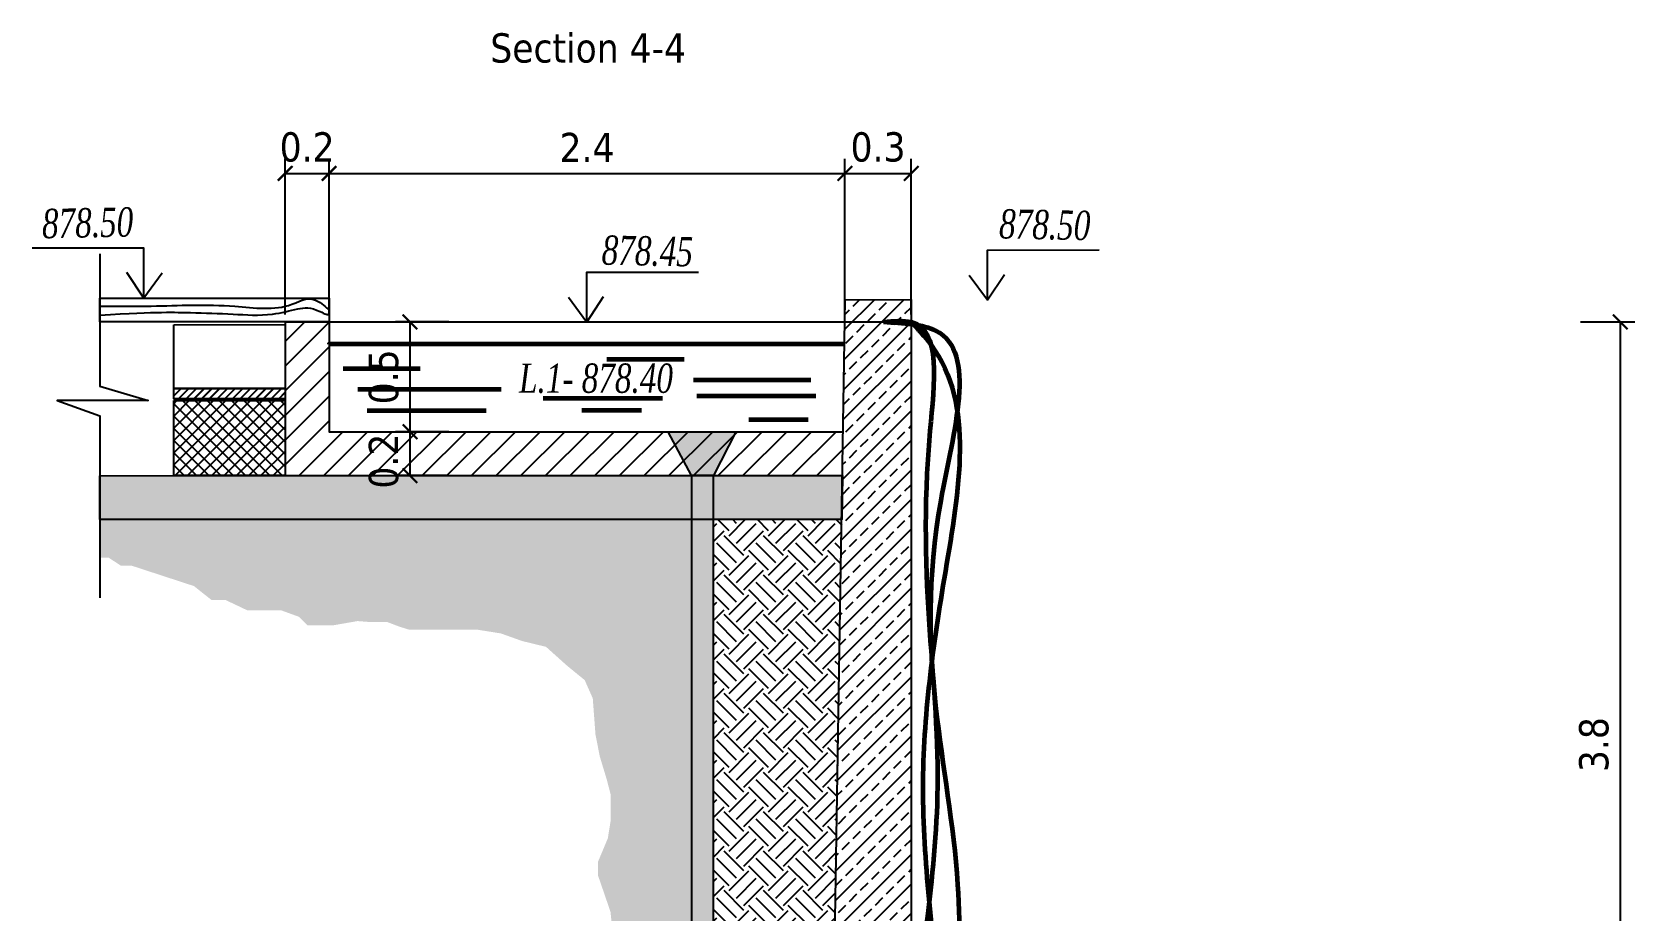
# Model space of a CAD drawing. Header units: millimetres. Extents: x 2372 to 2415, y 1055.4 to 1079.4.
# Drawn here: x 2372.02 to 2393.92, y 1067.38 to 1079.39 of the extents above; entities that cross this region are included whole.
import ezdxf

# ---------------------------------------------------------------- set-up
doc = ezdxf.new("R2010")
doc.units = ezdxf.units.MM
doc.linetypes.add('CONTI', pattern=[0])
doc.layers.add('l1', color=250, linetype='Continuous')
doc.layers.add('water', color=4, linetype='Continuous')
doc.styles.add('SHRFT', font='timesi.ttf', dxfattribs={"width": 0.75})
doc.styles.add('Tahoma', font='tahoma.ttf')
doc.dimstyles.new('ISO-25', dxfattribs={"dimtxt": 0.4, "dimasz": 0.2, "dimexe": 0.2, "dimexo": 0.1, "dimgap": 0.15, "dimtad": 1, "dimdsep": 46, "dimtxsty": 'Tahoma', "dimblk": 'ARCHTICK', "dimcen": 2, "dimclrd": 4, "dimclre": 4, "dimclrt": 7, "dimadec": 1, "dimazin": 0, "dimtfac": 1, "dimtmove": 0, "dimatfit": 3, "dimldrblk": 'ARCHTICK', "dimfxl": 1.25, "dimarcsym": 0})
pattern_1 = [(45, (1326.206227251116, 483.3779468141547), (0, 0.5388153672641491), [0.3809999999999999, -0.3809999999999999]), (45, (1326.105199369754, 483.4789746955167), (0, 0.5388153672641491), [0.3809999999999999, -0.3809999999999999]), (45, (1326.004171488392, 483.5800025768788), (0, 0.5388153672641491), [0.3809999999999999, -0.3809999999999999]), (135, (1326.004171488392, 483.6473544977868), (-0.5388153672641491, 0), [0.3809999999999999, -0.3809999999999999]), (135, (1326.105199369754, 483.7483823791488), (-0.5388153672641491, 0), [0.3809999999999999, -0.3809999999999999]), (135, (1326.206227251116, 483.8494102605108), (-0.5388153672641491, 0), [0.3809999999999999, -0.3809999999999999])]

# ---------------------------------------------------------------- blocks, each defined once
blk = doc.blocks.new('_ArchTick')
at = {"color": 0, "linetype": 'ByBlock', "const_width": 0.15}
blk.add_lwpolyline([(-0.5, -0.5), (0.5, 0.5)], dxfattribs=at)
blk = doc.blocks.new('*D25')
at = {"color": 4, "lineweight": -2, "transparency": 16777216}
for p, q in [((2375.480249354495, 1075.52645620289), (2375.480249354495, 1077.656257797209)), ((2376.080249354494, 1075.52645620289), (2376.080249354494, 1077.656257797209)), ((2375.480249354495, 1077.456257797209), (2376.080249354494, 1077.456257797209))]:
    blk.add_line(p, q, dxfattribs=at)
at = {"layer": 'Defpoints', "color": 0, "transparency": 16777216}
for p in [(2376.080249354494, 1077.456257797209), (2375.480249354495, 1075.42645620289), (2376.080249354494, 1075.42645620289)]:
    blk.add_point(p, dxfattribs=at)
at = {"color": 4, "lineweight": -2, "transparency": 16777216, "xscale": 0.2, "yscale": 0.2, "zscale": 0.2, "rotation": 180}
blk.add_blockref('_ArchTick', (2375.480249354495, 1077.456257797209), dxfattribs=at)
at = {"color": 4, "lineweight": -2, "transparency": 16777216, "xscale": 0.2, "yscale": 0.2, "zscale": 0.2}
blk.add_blockref('_ArchTick', (2376.080249354494, 1077.456257797209), dxfattribs=at)
at = {"color": 7, "transparency": 16777216, "insert": (2375.780249354495, 1077.814585533945), "char_height": 0.4, "attachment_point": 5, "style": 'Tahoma'}
blk.add_mtext('0.2', dxfattribs=at)
blk = doc.blocks.new('*D26')
at = {"color": 4, "lineweight": -2, "transparency": 16777216}
for p, q in [((2376.080249354494, 1075.52645620289), (2376.080249354494, 1077.656257797209)), ((2383.125397774375, 1075.52645620289), (2383.125397774375, 1077.656257797209)), ((2376.080249354494, 1077.456257797209), (2383.125397774375, 1077.456257797209))]:
    blk.add_line(p, q, dxfattribs=at)
at = {"layer": 'Defpoints', "color": 0, "transparency": 16777216}
for p in [(2383.125397774375, 1077.456257797209), (2376.080249354494, 1075.42645620289), (2383.125397774375, 1075.42645620289)]:
    blk.add_point(p, dxfattribs=at)
at = {"color": 4, "lineweight": -2, "transparency": 16777216, "xscale": 0.2, "yscale": 0.2, "zscale": 0.2, "rotation": 180}
blk.add_blockref('_ArchTick', (2376.080249354494, 1077.456257797209), dxfattribs=at)
at = {"color": 4, "lineweight": -2, "transparency": 16777216, "xscale": 0.2, "yscale": 0.2, "zscale": 0.2}
blk.add_blockref('_ArchTick', (2383.125397774375, 1077.456257797209), dxfattribs=at)
at = {"color": 7, "transparency": 16777216, "insert": (2379.602823564434, 1077.810421665577), "char_height": 0.4, "attachment_point": 5, "style": 'Tahoma'}
blk.add_mtext('2.4', dxfattribs=at)
blk = doc.blocks.new('*D27')
at = {"color": 4, "lineweight": -2, "transparency": 16777216}
for p, q in [((2383.125397774375, 1075.52645620289), (2383.125397774375, 1077.656257797209)), ((2384.030249354495, 1075.52645620289), (2384.030249354495, 1077.656257797209)), ((2383.125397774375, 1077.456257797209), (2384.030249354495, 1077.456257797209))]:
    blk.add_line(p, q, dxfattribs=at)
at = {"layer": 'Defpoints', "color": 0, "transparency": 16777216}
for p in [(2384.030249354495, 1077.456257797209), (2383.125397774375, 1075.42645620289), (2384.030249354495, 1075.42645620289)]:
    blk.add_point(p, dxfattribs=at)
at = {"color": 4, "lineweight": -2, "transparency": 16777216, "xscale": 0.2, "yscale": 0.2, "zscale": 0.2, "rotation": 180}
blk.add_blockref('_ArchTick', (2383.125397774375, 1077.456257797209), dxfattribs=at)
at = {"color": 4, "lineweight": -2, "transparency": 16777216, "xscale": 0.2, "yscale": 0.2, "zscale": 0.2}
blk.add_blockref('_ArchTick', (2384.030249354495, 1077.456257797209), dxfattribs=at)
at = {"color": 7, "transparency": 16777216, "insert": (2383.577823564435, 1077.814585533945), "char_height": 0.4, "attachment_point": 5, "style": 'Tahoma'}
blk.add_mtext('0.3', dxfattribs=at)
blk = doc.blocks.new('*D32')
at = {"color": 4, "lineweight": -2, "transparency": 16777216}
for p, q in [((2377.715295829293, 1075.42645620289), (2376.985189083782, 1075.42645620289)), ((2377.185189083782, 1075.42645620289), (2377.185189083782, 1073.92645620289)), ((2377.715295829293, 1073.92645620289), (2376.985189083782, 1073.92645620289))]:
    blk.add_line(p, q, dxfattribs=at)
at = {"layer": 'Defpoints', "color": 0, "transparency": 16777216}
for p in [(2377.815295829293, 1075.42645620289), (2377.185189083782, 1073.92645620289), (2377.815295829293, 1073.92645620289)]:
    blk.add_point(p, dxfattribs=at)
at = {"color": 4, "lineweight": -2, "transparency": 16777216, "xscale": 0.2, "yscale": 0.2, "zscale": 0.2}
for p, rotation in [((2377.185189083782, 1075.42645620289), 90), ((2377.185189083782, 1073.92645620289), 270)]:
    blk.add_blockref('_ArchTick', p, dxfattribs=dict(at, rotation=rotation))
at = {"color": 7, "transparency": 16777216, "insert": (2376.82699566538, 1074.67645620289), "char_height": 0.4, "attachment_point": 5, "rotation": 90, "style": 'Tahoma'}
blk.add_mtext('0.5', dxfattribs=at)
blk = doc.blocks.new('*D33')
at = {"color": 4, "lineweight": -2, "transparency": 16777216}
for p, q in [((2377.715295829293, 1073.92645620289), (2376.985189083782, 1073.92645620289)), ((2377.185189083782, 1073.92645620289), (2377.185189083782, 1073.326408117139)), ((2377.685758200945, 1073.326408117139), (2376.985189083782, 1073.326408117139))]:
    blk.add_line(p, q, dxfattribs=at)
at = {"layer": 'Defpoints', "color": 0, "transparency": 16777216}
for p in [(2377.815295829293, 1073.92645620289), (2377.185189083782, 1073.326408117139), (2377.785758200945, 1073.326408117139)]:
    blk.add_point(p, dxfattribs=at)
at = {"color": 4, "lineweight": -2, "transparency": 16777216, "xscale": 0.2, "yscale": 0.2, "zscale": 0.2}
for p, rotation in [((2377.185189083782, 1073.92645620289), 90), ((2377.185189083782, 1073.326408117139), 270)]:
    blk.add_blockref('_ArchTick', p, dxfattribs=dict(at, rotation=rotation))
at = {"color": 7, "transparency": 16777216, "insert": (2376.826861347046, 1073.524956909597), "char_height": 0.4, "attachment_point": 5, "rotation": 90, "style": 'Tahoma'}
blk.add_mtext('0.2', dxfattribs=at)
blk = doc.blocks.new('*D24')
at = {"color": 4, "lineweight": -2, "transparency": 16777216}
for p, q in [((2393.170623846317, 1075.42645620289), (2393.915623860084, 1075.42645620289)), ((2393.715623860085, 1075.42645620289), (2393.715623860085, 1063.87645620289)), ((2392.973928323068, 1063.87645620289), (2393.915623860084, 1063.87645620289))]:
    blk.add_line(p, q, dxfattribs=at)
at = {"layer": 'Defpoints', "color": 0, "transparency": 16777216}
for p in [(2393.070623846317, 1075.42645620289), (2392.873928323068, 1063.87645620289), (2393.715623860085, 1063.87645620289)]:
    blk.add_point(p, dxfattribs=at)
at = {"color": 4, "lineweight": -2, "transparency": 16777216, "xscale": 0.2, "yscale": 0.2, "zscale": 0.2}
for p, rotation in [((2393.715623860085, 1075.42645620289), 90), ((2393.715623860085, 1063.87645620289), 270)]:
    blk.add_blockref('_ArchTick', p, dxfattribs=dict(at, rotation=rotation))
at = {"color": 7, "transparency": 16777216, "insert": (2393.356490213341, 1069.65145620289), "char_height": 0.4, "attachment_point": 5, "rotation": 90, "style": 'Tahoma'}
blk.add_mtext('3.8', dxfattribs=at)

msp = doc.modelspace()

# ---------------------------------------------------------------- hatches: boundary and pattern name
at = {"true_color": 0xc7c8ca}
h = msp.add_hatch(dxfattribs=at)
h.set_pattern_fill('ANSI33', color=9, scale=0.045, style=0)
h.set_pattern_definition([(45, (797.8080648604882, 189.5270753194611), (-0.2020557627240559, 0.202055762724056), []), (45, (798.0101207104881, 189.5270753194611), (-0.2020557627240559, 0.202055762724056), [0.142875, -0.07143749999999999])])
h.paths.add_polyline_path([(2384.030249354495, 1075.72645620289), (2384.030249354495, 1059.615587337936), (2384.581169175297, 1059.020332844922), (2385.176034443377, 1059.020332844922), (2385.176277016672, 1058.334966604336), (2384.155658121579, 1058.334966604336), (2384.155658121579, 1057.567887871473), (2382.769283707138, 1057.567887871473), (2382.769283707138, 1058.334966604336), (2381.396887783253, 1058.334966604336), (2381.396402636663, 1059.020332844922), (2382.125422721746, 1059.020332844922), (2382.87485471025, 1059.933994490684), (2383.130249354494, 1075.72645620289), (2384.030194854327, 1075.733459572126)])
at = {"true_color": 0x000000}
h = msp.add_hatch(dxfattribs=at)
h.set_pattern_fill('ANSI31', color=18, scale=0.07500000000000001, style=0)
h.set_pattern_definition([(45, (797.8080648604882, 189.5270753194611), (-0.1683798022700466, 0.1683798022700466), [])])
h.paths.add_polyline_path([(2376.080249354494, 1075.42645620289), (2375.480249354495, 1075.42645620289), (2375.480516800398, 1073.326114580431), (2383.091446861614, 1073.327083714232), (2383.091446861614, 1073.92645620289), (2376.080249354494, 1073.92645620289)])
at = {"ltscale": 0.005, "true_color": 0x000000}
h = msp.add_hatch(dxfattribs=at)
h.set_pattern_fill('ANSI37', color=18, scale=0.03724053815964812, style=0)
h.set_pattern_definition([(44.99999999999999, (1892.211043953249, 651.4210478993541), (-0.08360739269002235, 0.08360739269002235), []), (135, (1892.211043953249, 651.4210478993541), (-0.08360739269002239, -0.08360739269002233), [])])
h.paths.add_polyline_path([(2373.957835841836, 1074.352526514568), (2375.480256008811, 1074.352526514568), (2375.480256008811, 1073.326456204638), (2373.957835841836, 1073.326456204638)])
at = {"true_color": 0xc7c8ca}
msp.add_hatch(color=9, dxfattribs=at).paths.add_polyline_path([(2381.02979908546, 1073.327283254106), (2380.709247606443, 1073.927283254107), (2381.634929226199, 1073.927283254107), (2381.329914948639, 1073.327283254106), (2381.029799061053, 1073.32706680889)])
at = {"ltscale": 0.005, "true_color": 0x000000}
h = msp.add_hatch(dxfattribs=at)
h.set_pattern_fill('AR-CONC', color=18, scale=0.002234432289578888, style=0)
h.set_pattern_definition([(49.99999999999999, (1883.6763464263, 651.6731086973779), (0.407079307070913, -0.03561480739448496), [0.0425659351164778, -0.4682252862812558]), (355, (1883.6763464263, 651.6731086973779), (-0.07874770833603988, 0.4269031319944852), [0.03405274809318226, -0.3745802290250048]), (100.4509999999999, (1883.710269577322, 651.670140812689), (0.3283330704339189, 0.3912863817097659), [0.03617545876828218, -0.397930046451104]), (46.1842, (1883.6763464263, 651.7866178576875), (0.6057077619974508, -0.09394073506194991), [0.06384890267471671, -0.7023379294218837]), (96.63559999999968, (1883.726822028279, 651.7787895241622), (0.5304636871741173, 0.5528556513477316), [0.05426318815242315, -0.5968950696766548]), (351.1840000000001, (1883.6763464263, 651.7866178576875), (0.5304645169254016, 0.5528546726005812), [0.05107912213977337, -0.5618703435375072]), (21, (1883.733101006457, 651.7582405676101), (0.3387731830848033, -0.2285053766843816), [0.04256593511647773, -0.4682252862812551]), (326.0000000000001, (1883.733101006457, 651.7582405676101), (0.1380924477014524, 0.4115555388555724), [0.03405274809318224, -0.3745802290250046]), (71.4514, (1883.76133194122, 651.7391985121966), (0.4768646981053808, 0.1830510785353356), [0.03617545876828218, -0.3979300464511039]), (37.49999999999998, (1883.6763464263, 651.6731086973779), (0.006901274832820669, 0.1889325091047713), [0, -0.3700398626125804, 0, -0.3802556870405351, 0, -0.3759990935288873]), (7.500000000000003, (1883.6763464263, 651.6731086973779), (0.149304011491791, 0.2238467111621797), [0, -0.2168024961932603, 0, -0.3615266755892849, 0, -0.143305314892142]), (327.5, (1883.549783712554, 651.6731086973779), (0.3029680040040766, -0.01280049055596065), [0, -0.1418864503882594, 0, -0.4426857252113693, 0, -0.5874099046073938]), (317.5, (1883.4930291324, 651.6731086973779), (0.3309846259178066, 0.05681377257556734), [0, -0.1844523855047371, 0, -0.2939887252044733, 0, -0.4171461641414824])])
h.paths.add_polyline_path([(2372.950834813821, 1073.325792464697), (2383.091446861614, 1073.327083714232), (2383.081729625549, 1072.726213328071), (2372.950834813821, 1072.725428670228)])
at = {"true_color": 0xc7c8ca}
h = msp.add_hatch(color=9, dxfattribs=at)
edge = h.paths.add_edge_path()
edge.add_line((2381.029799061053, 1073.32706680889), (2381.029892212937, 1057.315124539653))
edge.add_arc((2382.059155104086, 1057.273253914132), 1.030114191911559, 177.6704803954727, 271.980549113989)
edge.add_line((2382.094756076666, 1056.24375509474), (2388.028860357747, 1056.24375509474))
edge.add_arc((2388.028860357747, 1057.24375509474), 1, 270, 359.9937955906319)
edge.add_line((2389.028860351884, 1057.243646807369), (2389.029042551935, 1058.926207272616))
edge.add_line((2389.029042551935, 1058.926207272616), (2389.334183374975, 1059.52645620289))
edge.add_line((2389.334183374975, 1059.52645620289), (2388.408501755217, 1059.52645620289))
edge.add_line((2388.408501755217, 1059.52645620289), (2388.729053234234, 1058.926456202888))
edge.add_line((2388.729053234234, 1058.926456202888), (2388.72886686626, 1057.27367277989))
edge.add_arc((2387.998866870901, 1057.27375509474), 0.7300000000002356, 270.00000000001785, 359.9935393239168, ccw=False)
edge.add_line((2387.998866870901, 1056.54375509474), (2385.530433843767, 1056.54375509474))
edge.add_line((2385.530433843766, 1056.54375509474), (2385.530433843766, 1061.77681335577))
edge.add_line((2385.530433843766, 1061.77681335577), (2385.23031795618, 1061.776596910555))
edge.add_line((2385.23031795618, 1061.776596910555), (2385.23031795618, 1056.54375509474))
edge.add_line((2385.23031795618, 1056.54375509474), (2382.089125184782, 1056.54375509474))
edge.add_arc((2382.059155104085, 1057.273253914132), 0.7301141919115575, 177.2328929953185, 272.3525658724313, ccw=False)
edge.add_line((2381.329892212937, 1057.30850116685), (2381.329914948639, 1073.327283254106))
edge.add_line((2381.329914948639, 1073.327283254106), (2381.029799061053, 1073.32706680889))
at = {"true_color": 0x939598}
h = msp.add_hatch(dxfattribs=at)
h.set_pattern_fill('EARTH', color=252, scale=0.06, angle=45, style=0)
h.set_pattern_definition(pattern_1)
edge = h.paths.add_edge_path()
edge.add_line((2372.950834813821, 1072.725428670228), (2381.029892212937, 1072.725428670228))
edge.add_line((2381.029892212937, 1072.725428670228), (2381.029892212937, 1059.020332844922))
edge.add_line((2381.029892212937, 1059.020332844922), (2377.761255093013, 1059.020332844922))
edge.add_line((2377.761255093013, 1059.020332844922), (2377.761255093013, 1058.341419175977))
edge.add_line((2377.761255093013, 1058.341419175977), (2381.029892212937, 1058.341419175977))
edge.add_line((2381.029892212937, 1058.341419175977), (2381.029892212937, 1057.31512453965))
edge.add_arc((2382.101281530145, 1057.31512453965), 1.071389317208286, 179.9999999999878, 269.6510295096659)
edge.add_line((2382.094756076666, 1056.24375509474), (2388.028860357747, 1056.24375509474))
edge.add_arc((2388.028860357747, 1057.24375509474), 1, 270, 359.9937955906319)
edge.add_line((2389.028860351884, 1057.243646807369), (2389.028977495199, 1058.325428670228))
edge.add_line((2389.028977495199, 1058.325428670228), (2392.859663895169, 1058.325428670228))
edge.add_line((2392.859663895169, 1058.325428670228), (2392.859663895169, 1057.718882606788))
edge.add_line((2392.859663895169, 1057.718882606788), (2392.648358956013, 1057.505951406647))
edge.add_line((2392.648358956013, 1057.505951406647), (2392.508959014268, 1057.359278961372))
edge.add_line((2392.508959014268, 1057.359278961372), (2392.501621725493, 1057.139270766331))
edge.add_line((2392.501621725493, 1057.139270766331), (2392.501621725493, 1056.999932558053))
edge.add_line((2392.501621725493, 1056.999932558053), (2392.354885919136, 1056.845926821524))
edge.add_line((2392.354885919136, 1056.845926821524), (2392.171465093068, 1056.699254376249))
edge.add_line((2392.171465093068, 1056.699254376249), (2391.958697960225, 1056.449912070451))
edge.add_line((2391.958697960225, 1056.449912070451), (2391.679899500898, 1056.251904694914))
edge.add_line((2391.679899500898, 1056.251904694914), (2391.511151828216, 1056.251904694914))
edge.add_line((2391.511151828216, 1056.251904694914), (2391.269036964437, 1056.21523634716))
edge.add_line((2391.269036964437, 1056.21523634716), (2390.872849005526, 1056.13456730614))
edge.add_line((2390.872849005526, 1056.13456730614), (2390.674755026071, 1056.002562389115))
edge.add_line((2390.674755026071, 1056.002562389115), (2390.381281989193, 1055.767886665824))
edge.add_line((2390.381281989193, 1055.767886665824), (2390.065799934318, 1055.665215859558))
edge.add_line((2390.065799934318, 1055.665215859558), (2389.691622417568, 1055.665215859558))
edge.add_line((2389.691622417568, 1055.665215859558), (2389.544885187048, 1055.665215859558))
edge.add_line((2389.544885187048, 1055.665215859558), (2389.280759881108, 1055.665215859558))
edge.add_line((2389.280759881108, 1055.665215859558), (2389.104676343814, 1055.73121831807))
edge.add_line((2389.104676343814, 1055.73121831807), (2388.85522419126, 1055.716551735562))
edge.add_line((2388.85522419126, 1055.716551735562), (2388.642457058418, 1055.716551735562))
edge.add_line((2388.642457058418, 1055.716551735562), (2388.253606388282, 1055.533210942533))
edge.add_line((2388.253606388282, 1055.533210942533), (2387.901439313694, 1055.533210942533))
edge.add_line((2387.901439313694, 1055.533210942533), (2387.376847377058, 1055.538689631756))
edge.add_line((2387.376847377058, 1055.538689631755), (2387.164080244216, 1055.538689631755))
edge.add_line((2387.164080244216, 1055.538689631755), (2386.958648975986, 1055.538689631755))
edge.add_line((2386.958648975986, 1055.538689631755), (2386.540450574913, 1055.538689631755))
edge.add_line((2386.540450574913, 1055.538689631755), (2386.166273058164, 1055.46535388199))
edge.add_line((2386.166273058164, 1055.46535388199), (2386.004862674257, 1055.414018951728))
edge.add_line((2386.004862674257, 1055.414018951728), (2385.777420963865, 1055.414018951728))
edge.add_line((2385.777420963865, 1055.414018951728), (2385.505959793312, 1055.458020590736))
edge.add_line((2385.505959793312, 1055.458020590736), (2385.234497198597, 1055.546023868752))
edge.add_line((2385.234497198597, 1055.546023868752), (2384.574183933745, 1055.516688812252))
edge.add_line((2384.574183933745, 1055.516688812252), (2384.383425818902, 1055.516688812252))
edge.add_line((2384.383425818902, 1055.516688812252), (2384.141310955123, 1055.414018951728))
edge.add_line((2384.141310955123, 1055.414018951728), (2383.818491611472, 1055.414018951728))
edge.add_line((2383.818491611472, 1055.414018951728), (2383.686428958502, 1055.414018951728))
edge.add_line((2383.686428958502, 1055.414018951728), (2383.136167904459, 1055.443353062486))
edge.add_line((2383.136167904459, 1055.443353062486), (2382.879379887293, 1055.502022229744))
edge.add_line((2382.879379887293, 1055.502022229744), (2382.732642656773, 1055.502022229744))
edge.add_line((2382.732642656773, 1055.502022229744), (2382.475854639607, 1055.421352242981))
edge.add_line((2382.475854639607, 1055.421352242981), (2382.277760660152, 1055.370017312719))
edge.add_line((2382.277760660152, 1055.370017312719), (2382.040161817861, 1055.370017312719))
edge.add_line((2382.040161817861, 1055.370017312719), (2381.798046954082, 1055.538689631755))
edge.add_line((2381.798046954082, 1055.538689631755), (2381.621963416788, 1055.538689631755))
edge.add_line((2381.621963416788, 1055.538689631755), (2381.240448611264, 1055.641360438022))
edge.add_line((2381.240448611264, 1055.641360438022), (2380.983660594098, 1055.722030424785))
edge.add_line((2380.983660594098, 1055.722030424785), (2380.836923363578, 1055.912703563325))
edge.add_line((2380.836923363578, 1055.912703563325), (2380.653503961672, 1056.066709299854))
edge.add_line((2380.653503961672, 1056.066709299854), (2380.448072693442, 1056.118045175859))
edge.add_line((2380.448072693442, 1056.118045175859), (2380.448072693442, 1056.308718314399))
edge.add_line((2380.448072693442, 1056.308718314398), (2380.2353055606, 1056.411389120665))
edge.add_line((2380.2353055606, 1056.411389120665), (2380.125253349791, 1056.602063204948))
edge.add_line((2380.125253349791, 1056.602063204949), (2380.007863850208, 1056.690066482965))
edge.add_line((2380.007863850208, 1056.690066482965), (2379.868463908463, 1056.770735523984))
edge.add_line((2379.868463908463, 1056.770735523985), (2379.714390813331, 1056.822071399989))
edge.add_line((2379.714390813331, 1056.822071399989), (2379.516296833875, 1056.822071399989))
edge.add_line((2379.516296833875, 1056.822071399989), (2379.310865565645, 1056.858738802001))
edge.add_line((2379.310865565645, 1056.858738802001), (2379.090761144028, 1057.005411247276))
edge.add_line((2379.090761144028, 1057.005411247276), (2378.877994011185, 1057.152083692551))
edge.add_line((2378.877994011185, 1057.152083692551), (2378.75326864699, 1057.23275273357))
edge.add_line((2378.75326864699, 1057.23275273357), (2378.640460680401, 1057.23275273357))
edge.add_line((2378.640460680401, 1057.23275273357), (2378.427692123396, 1057.417775057661))
edge.add_line((2378.427692123396, 1057.417775057661), (2378.273619028264, 1057.476444224919))
edge.add_line((2378.273619028264, 1057.476444224919), (2377.870093780578, 1057.601114904947))
edge.add_line((2377.870093780578, 1057.601114904947), (2377.671999801123, 1057.68178489171))
edge.add_line((2377.671999801123, 1057.68178489171), (2377.415211783957, 1057.755120641476))
edge.add_line((2377.415211783957, 1057.755120641476), (2377.312496861923, 1057.916460615001))
edge.add_line((2377.312496861923, 1057.916460615001), (2377.239128246663, 1058.085132934037))
edge.add_line((2377.239128246663, 1058.085132934037), (2377.239128246663, 1058.400478644091))
edge.add_line((2377.239128246663, 1058.400478644091), (2377.239128246663, 1058.569150963127))
edge.add_line((2377.239128246663, 1058.569150963127), (2377.239128246663, 1058.994500770701))
edge.add_line((2377.239128246663, 1058.994500770701), (2377.297822284373, 1059.119171450729))
edge.add_line((2377.297822284373, 1059.119171450729), (2377.547274436927, 1059.309845535012))
edge.add_line((2377.547274436927, 1059.309845535012), (2378.273619028264, 1059.669191938331))
edge.add_line((2378.273619028264, 1059.669191938331), (2378.508390906615, 1059.900061991774))
edge.add_line((2378.508390906615, 1059.900061991774), (2378.699149021459, 1060.032066908798))
edge.add_line((2378.699149021459, 1060.032066908798), (2378.809201232267, 1060.193405936581))
edge.add_line((2378.809201232267, 1060.193405936581), (2378.941263885237, 1060.36207920136))
edge.add_line((2378.941263885237, 1060.36207920136), (2379.110010133756, 1060.589420687654))
edge.add_line((2379.110010133756, 1060.589420687654), (2379.198051902403, 1060.721425604679))
edge.add_line((2379.198051902403, 1060.721425604679), (2379.249410075502, 1060.875431341207))
edge.add_line((2379.249410075502, 1060.875431341207), (2379.300766824437, 1061.044104605986))
edge.add_line((2379.300766824437, 1061.044104605986), (2379.300766824437, 1061.220111162019))
edge.add_line((2379.300766824437, 1061.220111162019), (2379.300766824437, 1061.359449370297))
edge.add_line((2379.300766824437, 1061.359449370297), (2379.300766824437, 1061.491454287322))
edge.add_line((2379.300766824437, 1061.491454287322), (2379.300766824437, 1061.762797412624))
edge.add_line((2379.300766824437, 1061.762797412624), (2379.352124997535, 1061.960804788161))
edge.add_line((2379.352124997535, 1061.960804788161), (2379.432829477407, 1062.246815441714))
edge.add_line((2379.432829477407, 1062.246815441714), (2379.440166766182, 1062.400821178243))
edge.add_line((2379.440166766182, 1062.400821178243), (2379.330114555373, 1062.686831831796))
edge.add_line((2379.330114555373, 1062.686831831796), (2379.381472728472, 1062.983856608375))
edge.add_line((2379.381472728472, 1062.983856608374), (2379.513535381442, 1063.181863983911))
edge.add_line((2379.513535381442, 1063.181863983911), (2379.572229419152, 1063.482542165715))
edge.add_line((2379.572229419152, 1063.482542165715), (2379.572229419152, 1063.72455118026))
edge.add_line((2379.572229419152, 1063.72455118026), (2379.572229419152, 1063.915225264543))
edge.add_line((2379.572229419152, 1063.915225264543), (2379.572229419152, 1064.083897583579))
edge.add_line((2379.572229419152, 1064.083897583579), (2379.748312956446, 1064.406576584886))
edge.add_line((2379.748312956446, 1064.406576584886), (2379.777660687383, 1064.560582321415))
edge.add_line((2379.777660687383, 1064.560582321415), (2379.777660687383, 1064.677919710189))
edge.add_line((2379.777660687383, 1064.677919710189), (2379.718965225509, 1064.941929544238))
edge.add_line((2379.718965225509, 1064.941929544238), (2379.630923456863, 1065.213273615284))
edge.add_line((2379.630923456863, 1065.213273615284), (2379.718965225509, 1065.39661346257))
edge.add_line((2379.718965225509, 1065.39661346257), (2379.769833486469, 1065.664838473189))
edge.add_line((2379.769833486469, 1065.664838473188), (2379.769833486469, 1065.928848307237))
edge.add_line((2379.769833486469, 1065.928848307237), (2379.623097680112, 1066.185524850033))
edge.add_line((2379.623097680112, 1066.185524850033), (2379.630434968887, 1066.412866336327))
edge.add_line((2379.630434968887, 1066.412866336327), (2379.777170775244, 1066.625541240114))
edge.add_line((2379.777170775244, 1066.625541240115), (2379.843202101729, 1066.816214378655))
edge.add_line((2379.843202101729, 1066.816214378654), (2379.945918447926, 1067.146226671216))
edge.add_line((2379.945918447926, 1067.146226671216), (2379.923908005764, 1067.366234866257))
edge.add_line((2379.923908005764, 1067.366234866256), (2379.828528948342, 1067.644912228556))
edge.add_line((2379.828528948342, 1067.644912228556), (2379.755160333082, 1067.857587132343))
edge.add_line((2379.755160333082, 1067.857587132343), (2379.755160333082, 1068.05559450788))
edge.add_line((2379.755160333082, 1068.05559450788), (2379.887222986053, 1068.370939272191))
edge.add_line((2379.887222986053, 1068.370939272191), (2379.923908005764, 1068.598280758485))
edge.add_line((2379.923908005764, 1068.598280758486), (2379.923908005764, 1068.977925643901))
edge.add_line((2379.923908005764, 1068.977925643901), (2379.872487169485, 1069.175933019438))
edge.add_line((2379.872487169485, 1069.175933019438), (2379.777108112064, 1069.491277783749))
edge.add_line((2379.777108112064, 1069.491277783749), (2379.71841265019, 1069.791955965552))
edge.add_line((2379.71841265019, 1069.791955965552), (2379.681729054642, 1070.283307285896))
edge.add_line((2379.681729054642, 1070.283307285896), (2379.571676843833, 1070.532650537437))
edge.add_line((2379.571676843833, 1070.532650537437), (2379.329561980054, 1070.730657912974))
edge.add_line((2379.329561980054, 1070.730657912974), (2379.043426231952, 1070.987333510026))
edge.add_line((2379.043426231952, 1070.987333510026), (2378.713269599526, 1071.068003496789))
edge.add_line((2378.713269599526, 1071.068003496789), (2378.427133851424, 1071.170674303056))
edge.add_line((2378.427133851424, 1071.170674303056), (2378.104314507773, 1071.222009233318))
edge.add_line((2378.104314507773, 1071.222009233318), (2377.693451971312, 1071.222009233318))
edge.add_line((2377.693451971312, 1071.222009233318), (2377.172538648206, 1071.222009233318))
edge.add_line((2377.172538648206, 1071.222009233318), (2377.033138706461, 1071.266010872326))
edge.add_line((2377.033138706461, 1071.266010872326), (2376.879065611329, 1071.324680039585))
edge.add_line((2376.879065611329, 1071.324680039585), (2376.658961189712, 1071.324680039585))
edge.add_line((2376.658961189712, 1071.324680039585), (2376.468204499031, 1071.339346622092))
edge.add_line((2376.468204499031, 1071.339346622092), (2376.13071057783, 1071.280678400576))
edge.add_line((2376.13071057783, 1071.280678400577), (2375.961964329312, 1071.280678400577))
edge.add_line((2375.961964329312, 1071.280678400577), (2375.785880792018, 1071.280678400577))
edge.add_line((2375.785880792018, 1071.280678400577), (2375.668491292434, 1071.398015789351))
edge.add_line((2375.668491292434, 1071.398015789351), (2375.426376428655, 1071.486019067367))
edge.add_line((2375.426376428655, 1071.486019067367), (2374.964157143259, 1071.486019067367))
edge.add_line((2374.964157143259, 1071.486019067367), (2374.670684106382, 1071.625357275645))
edge.add_line((2374.670684106382, 1071.625357275645), (2374.477069120172, 1071.625357275645))
edge.add_line((2374.477069120172, 1071.625357275645), (2374.234954256392, 1071.817693976129))
edge.add_line((2374.234954256392, 1071.817693976129), (2373.383884300861, 1072.096371338429))
edge.add_line((2373.383884300861, 1072.096371338429), (2373.23714707034, 1072.096371338429))
edge.add_line((2373.23714707034, 1072.096371338429), (2373.068400821821, 1072.206375435949))
edge.add_line((2373.068400821821, 1072.206375435949), (2372.950834813821, 1072.206375435949))
edge.add_line((2372.950834813821, 1072.206375435949), (2372.950794612121, 1072.725428667115))
edge.add_line((2372.950794612121, 1072.725428667114), (2372.950834813821, 1072.725428670228))
h = msp.add_hatch(dxfattribs=at)
h.set_pattern_fill('EARTH', color=252, scale=0.06, angle=45, style=0)
h.set_pattern_definition(pattern_1)
h.paths.add_polyline_path([(2381.329892212937, 1072.726077644798), (2383.081729625548, 1072.726213328071), (2382.87485471025, 1059.933994490684), (2382.125422721746, 1059.020332844922), (2381.329892212937, 1059.020332844922)])
at = {"layer": 'l1', "true_color": 0x000000}
h = msp.add_hatch(dxfattribs=at)
h.set_pattern_fill('JIS_LC_20', color=18, scale=0.003724053815964814, style=0)
h.set_pattern_definition([(44.99999999999999, (1892.211037298933, 651.446406579066), (-0.05266607413544715, 0.05266607413544715), []), (44.99999999999999, (1892.21252692046, 651.446406579066), (-0.05266607413544715, 0.05266607413544715), [])])
h.paths.add_polyline_path([(2373.957829187519, 1074.518984095823), (2375.480249354494, 1074.518984095823), (2375.480249354494, 1074.37788519428), (2373.957829187519, 1074.37788519428)])

# ---------------------------------------------------------------- linework, layer by layer
at = {"color": 18, "true_color": 0x000000}
for points in [[(2373.548831754535, 1075.751980606017), (2373.54846891078, 1076.433737329981), (2372.023476703768, 1076.435239911953)], [(2372.950834813821, 1076.358288480419), (2372.950834813821, 1074.549338481008), (2373.60897080858, 1074.354098691631), (2372.368567489933, 1074.354098691631), (2372.950834813821, 1074.142772622252), (2372.950834813821, 1071.655928950322)], [(2385.074066423166, 1075.726503532756), (2385.074429266921, 1076.40826025672), (2386.599421473933, 1076.409762838692)], [(2373.798521201393, 1076.092991729925), (2373.548831754535, 1075.751980606017), (2373.319600582324, 1076.101390110818)], [(2379.59942429999, 1075.423001848138), (2379.599787143746, 1076.104758572103), (2381.124779350757, 1076.106261154074)], [(2384.824376976309, 1076.067514656663), (2385.074066423166, 1075.726503532756), (2385.303297595378, 1076.075913037557)], [(2379.349734853133, 1075.764012972046), (2379.59942429999, 1075.423001848138), (2379.828655472202, 1075.772411352939)], [(2375.480249354495, 1075.42645620289), (2376.080249354494, 1075.42645620289), (2376.080249354494, 1073.92645620289), (2383.10113987378, 1073.92645620289), (2383.10113987378, 1073.92645620289), (2383.10113987378, 1073.92645620289), (2383.10113987378, 1073.92645620289), (2383.10113987378, 1073.92645620289)], [(2375.480249354495, 1075.42645620289), (2375.480249354495, 1073.32645620289), (2383.091446861614, 1073.327083714232), (2383.091446861614, 1073.327083714232)], [(2376.080249354494, 1075.42645620289), (2384.030249354495, 1075.42645620289)]]:
    msp.add_lwpolyline(points, dxfattribs=at)
for points in [[(2384.030249354495, 1075.72645620289), (2384.030249354495, 1059.615587337936), (2384.581169175297, 1059.020332844922), (2385.176034443377, 1059.020332844922), (2385.176277016672, 1058.334966604336), (2384.155658121579, 1058.334966604336), (2384.155658121579, 1057.567887871473), (2382.769283707138, 1057.567887871473), (2382.769283707138, 1058.334966604336), (2381.396887783253, 1058.334966604336), (2381.396402636663, 1059.020332844922), (2382.125422721746, 1059.020332844922), (2382.87485471025, 1059.933994490684), (2383.130249354494, 1075.72645620289), (2384.030194854327, 1075.733459572126)], [(2381.02979908546, 1073.327283254106), (2380.709247606443, 1073.927283254107), (2381.634929226199, 1073.927283254107), (2381.329914948639, 1073.327283254106), (2381.029799061053, 1073.32706680889)]]:
    msp.add_lwpolyline(points, close=True, dxfattribs=at)
msp.add_lwpolyline([(2381.029799061053, 1073.32706680889), (2381.029892212937, 1057.315124539653, 0.436422040258609), (2382.094756076666, 1056.24375509474), (2388.028860357747, 1056.24375509474, 0.4141818460918989), (2389.028860351884, 1057.243646807369), (2389.029042551935, 1058.926207272616), (2389.334183374975, 1059.52645620289), (2388.408501755217, 1059.52645620289), (2388.729053234234, 1058.926456202888), (2388.72886686626, 1057.27367277989, -0.4141805360989991), (2387.998866870901, 1056.54375509474), (2385.530433843766, 1056.54375509474), (2385.530433843766, 1061.77681335577), (2385.23031795618, 1061.776596910555), (2385.23031795618, 1056.54375509474), (2382.089125184782, 1056.54375509474, -0.4406339428453371), (2381.329892212937, 1057.30850116685), (2381.329914948639, 1073.327283254106)], format="xyb", close=True, dxfattribs=at)
at = {"layer": 'l1', "color": 18, "true_color": 0x000000}
for points in [[(2372.950834813821, 1075.751980606017), (2376.080249354494, 1075.751980606017), (2376.080249354494, 1075.42645620289), (2372.950834813821, 1075.42645620289)], [(2373.957829187519, 1075.388814069174), (2375.480249354494, 1075.389657720191), (2375.480249354494, 1074.518984095823), (2373.957829187519, 1074.518984095823)], [(2373.957829187519, 1074.518984095823), (2375.480249354494, 1074.518984095823), (2375.480249354494, 1074.37788519428), (2373.957829187519, 1074.37788519428)], [(2373.957835841836, 1074.352526514568), (2375.480256008811, 1074.352526514568), (2375.480256008811, 1073.326456204638), (2373.957835841836, 1073.326456204638)], [(2372.950834813821, 1073.325792464697), (2383.091446861614, 1073.327083714232), (2383.081729625549, 1072.726213328071), (2372.950834813821, 1072.725428670228)]]:
    msp.add_lwpolyline(points, close=True, dxfattribs=at)
for points, knots in [([(2372.950834813821, 1075.641662237355), (2373.58453797469, 1075.642227782514), (2373.996268115278, 1075.650172333899), (2374.658257895267, 1075.683187052746), (2375.493766373607, 1075.553327728754), (2375.856449510697, 1075.83100617584), (2376.077664519561, 1075.585038061443), (2376.077664519561, 1075.605201072939)], [5.89680347617872, 5.89680347617872, 5.89680347617872, 5.89680347617872, 5.976776366604144, 6.874704130095866, 7.490046036958261, 7.848005730327896, 7.895635682063969, 7.895635682063969, 7.895635682063969, 7.895635682063969]), ([(2372.950834813821, 1075.520704844806), (2373.762487894016, 1075.567800810739), (2374.168640615422, 1075.552455281637), (2374.75536772485, 1075.540023693417), (2375.240647640793, 1075.499637405343), (2375.655779147363, 1075.610852855798), (2375.851949131854, 1075.637056547861), (2376.080872683966, 1075.505014963658), (2376.080227188073, 1075.547264489911), (2376.08021854931, 1075.548100836203)], [5.949650755158713, 5.949650755158713, 5.949650755158713, 5.949650755158713, 6.44992490467062, 6.909076612867305, 7.332356121364749, 7.610868017733301, 7.853757769706139, 7.950356164405864, 7.952307116189623, 7.952307116189623, 7.952307116189623, 7.952307116189623])]:
    msp.add_open_spline(points, degree=3, knots=knots, dxfattribs=at)
at = {"layer": 'water', "color": 4, "lineweight": 60, "ltscale": 8}
for points in [[(2376.080249354494, 1075.12645620289), (2376.080249354494, 1075.12645620289), (2383.120546194256, 1075.12645620289)], [(2379.873059986608, 1074.918512764463), (2380.927839941659, 1074.918512764463)], [(2376.273546256101, 1074.790662825301), (2377.324801355171, 1074.790662825301)], [(2376.471292468076, 1074.507733927502), (2378.428434151946, 1074.507733927502)], [(2381.059326197575, 1074.635583866664), (2382.658533404273, 1074.635583866664)], [(2380.631798969162, 1074.379349079956), (2379.006238403293, 1074.379349079956)], [(2382.728080378467, 1074.411485631069), (2381.102519812597, 1074.411485631069)], [(2378.224604378758, 1074.213964118563), (2376.599043812888, 1074.213964118563)], [(2380.346303134707, 1074.218660863871), (2379.533522851772, 1074.218660863871)], [(2382.625196410258, 1074.090110564029), (2381.812416127324, 1074.090110564029)]]:
    msp.add_lwpolyline(points, dxfattribs=at)
for points in [[(2383.655248184424, 1075.42645620289), (2384.030249354495, 1075.42645620289), (2384.286507095956, 1073.939439614299), (2384.387027382508, 1068.946234943363), (2384.221259059228, 1067.055361155659), (2384.328817560284, 1064.436061595315), (2384.938664178197, 1063.57645620289)], [(2383.655248184424, 1075.42645620289), (2384.370501654023, 1075.305882256044), (2384.433973498032, 1072.987618319924), (2384.665243359089, 1067.741315176724), (2384.46524384928, 1063.718879140254)], [(2384.030249354495, 1075.42645620289), (2384.301284218576, 1075.115384004876), (2384.497068200011, 1072.020555431296), (2384.190074157771, 1069.061907203454), (2384.438204686881, 1066.015879887978), (2384.679187340921, 1063.57645620289)]]:
    msp.add_spline(points, degree=3, dxfattribs=at)

# ---------------------------------------------------------------- texts
at = {"color": 18, "true_color": 0x000000, "style": 'Tahoma'}
msp.add_text('Section 4-4', height=0.4, dxfattribs=at).set_placement((2378.282042884994, 1078.970707279173))
at = {"color": 18, "linetype": 'CONTI', "lineweight": 5, "true_color": 0x000000, "style": 'SHRFT', "oblique": 3.445380386460895e-09, "width": 0.7499999437176881}
for s, height, rotation, p in [('878.50', 0.3999999999999999, 1.182084289468754, (2372.163203379386, 1076.569180176983)), ('878.50', 0.4, 358.8179157105313, (2385.227729299892, 1076.569123714643)), ('878.45', 0.4, 358.8179157105313, (2379.800469076373, 1076.210103337479))]:
    msp.add_text(s, height=height, rotation=rotation, dxfattribs=at).set_placement(p)
msp.add_text('L.1- 878.40', height=0.4, dxfattribs=at).set_placement((2378.674922962291, 1074.458161140936))

# ---------------------------------------------------------------- dimensions: what is measured, and where the dimension line sits
at = {"color": 18, "true_color": 0x000000}
dim = msp.add_linear_dim(base=(2376.080249354494, 1077.456257797209), p1=(2375.480249354495, 1075.42645620289), p2=(2376.080249354494, 1075.42645620289), text='0.2', dimstyle='ISO-25', dxfattribs=at)
dim.commit()
dim.dimension.update_dxf_attribs({"geometry": '*D25', "text_midpoint": (2375.780249354495, 1077.456257797209), "dimtype": 160})
dim = msp.add_linear_dim(base=(2383.125397774375, 1077.456257797209), p1=(2376.080249354494, 1075.42645620289), p2=(2383.125397774375, 1075.42645620289), text='2.4', dimstyle='ISO-25', override={"dimtmove": 1}, dxfattribs=at)
dim.commit()
dim.dimension.update_dxf_attribs({"geometry": '*D26', "text_midpoint": (2379.602823564434, 1077.810421665577)})
dim = msp.add_linear_dim(base=(2384.030249354495, 1077.456257797209), p1=(2383.125397774375, 1075.42645620289), p2=(2384.030249354495, 1075.42645620289), text='0.3', dimstyle='ISO-25', override={"dimtmove": 1}, dxfattribs=at)
dim.commit()
dim.dimension.update_dxf_attribs({"geometry": '*D27', "text_midpoint": (2383.577823564435, 1077.456257797209), "dimtype": 160})
dim = msp.add_linear_dim(base=(2377.185189083782, 1073.92645620289), p1=(2377.815295829293, 1075.42645620289), p2=(2377.815295829293, 1073.92645620289), angle=90, text='0.5', dimstyle='ISO-25', dxfattribs=at)
dim.commit()
dim.dimension.update_dxf_attribs({"geometry": '*D32', "text_midpoint": (2376.82699566538, 1074.67645620289)})
dim = msp.add_linear_dim(base=(2393.715623860085, 1063.87645620289), p1=(2393.070623846317, 1075.42645620289), p2=(2392.873928323068, 1063.87645620289), angle=90, text='3.8', dimstyle='ISO-25', override={"dimtmove": 1}, dxfattribs=at)
dim.commit()
dim.dimension.update_dxf_attribs({"geometry": '*D24', "text_midpoint": (2393.356490213341, 1069.65145620289)})
dim = msp.add_linear_dim(base=(2377.185189083782, 1073.326408117139), p1=(2377.815295829293, 1073.92645620289), p2=(2377.785758200945, 1073.326408117139), angle=90, text='0.2', dimstyle='ISO-25', override={"dimtmove": 1}, dxfattribs=at)
dim.commit()
dim.dimension.update_dxf_attribs({"geometry": '*D33', "text_midpoint": (2377.185189083782, 1073.524956909597), "dimtype": 160})

doc.saveas('drawing.dxf')
